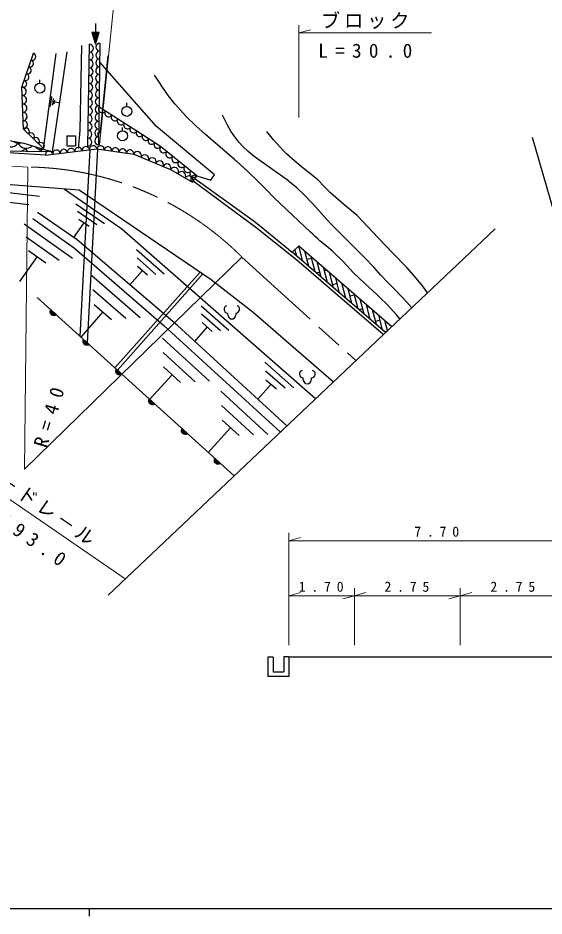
# Model space of a CAD drawing. Units: millimetres, scale not verified, with parts at other scales. Extents: x 40000 to 680000, y 20000 to 380000.
# Drawn here: x 258762 to 327063, y 204000 to 320632 of the extents above; entities that cross this region are included whole.
import ezdxf

# ---------------------------------------------------------------- set-up
doc = ezdxf.new("R2010")
doc.units = ezdxf.units.MM
doc.header["$LTSCALE"] = 1000
doc.linetypes.add('CHAIN', pattern=[18.5, 12, -1.5, 3.5, -1.5])
for name, color, linetype, lineweight in [('M-BGD', 7, 'Continuous', 25), ('M-BMK', 2, 'CHAIN', 13), ('M-BMK-HTXT', 7, 'Continuous', 13), ('M-BMK-OTRS', 5, 'Continuous', 25), ('M-OTRS', 6, 'Continuous', 25), ('M-STR-HTXT', 7, 'Continuous', 13), ('M-STR-STR3', 7, 'Continuous', 25), ('M-TTL-BAND', 7, 'Continuous', 25)]:
    doc.layers.add(name, color=color, linetype=linetype, lineweight=lineweight)
doc.styles.add('ＭＳ ゴシック', font='')
doc.styles.get('ＭＳ ゴシック').set_extended_font_data('MS Gothic')

msp = doc.modelspace()

# ---------------------------------------------------------------- linework, layer by layer
at = {"layer": 'M-BGD'}
for p, q in [((268812, 319930), (268812, 317226)), ((269406, 317347), (269226, 304175)), ((265104, 316230), (263223, 303239)), ((267832, 303995), (268057, 317213)), ((262056, 303594), (263737, 316014)), ((261609, 312171), (261609, 312613)), ((262998, 309137), (263172, 310425)), ((263350, 310191), (263232, 309315)), ((263466, 309493), (263529, 309957)), ((263497, 309725), (264167, 309635)), ((272891, 309147), (272891, 309589)), ((272338, 305980), (272338, 306422)), ((265092, 305330), (266211, 305330)), ((266211, 305330), (266212, 304021)), ((268080, 303504), (266806, 279324)), ((269087, 303604), (267762, 278459)), ((253631, 298410), (261577, 297483)), ((260158, 296360), (254754, 296991)), ((266287, 296499), (269989, 293941)), ((268988, 293758), (266470, 295497)), ((267320, 294035), (265990, 292110)), ((266653, 294495), (267986, 293575)), ((259546, 293887), (265824, 289429)), ((264106, 289138), (259837, 292169)), ((260128, 290452), (262388, 288847)), ((274147, 290569), (277756, 287405)), ((261258, 289649), (258940, 286385)), ((276672, 287333), (274218, 289485)), ((274289, 288401), (275589, 287262)), ((268366, 287185), (274640, 281751)), ((271345, 275214), (282407, 287637)), ((282783, 287381), (271679, 274911)), ((274939, 287832), (273293, 285955)), ((272767, 281617), (268500, 285312)), ((268635, 283439), (270894, 281482)), ((269764, 282461), (266939, 279198)), ((282540, 283237), (286149, 280073)), ((285065, 280001), (282611, 282153)), ((283332, 280500), (281686, 278623)), ((282682, 281069), (283982, 279930)), ((277509, 279057), (283634, 273455)), ((281757, 273371), (277593, 277181)), ((277676, 275305), (279881, 273288)), ((290805, 275911), (294565, 272615)), ((278779, 274296), (275866, 271112)), ((293436, 272541), (290879, 274782)), ((291630, 273060), (289916, 271105)), ((290953, 273653), (292307, 272466)), ((285099, 272159), (291223, 266557)), ((289347, 266473), (285182, 270283)), ((285266, 268406), (287470, 266390)), ((286368, 267398), (283455, 264213)), ((291216, 237630), (291216, 235108)), ((291915, 237630), (291216, 237630)), ((293296, 237665), (293296, 235697)), ((293943, 237665), (293296, 237665)), ((293943, 237665), (332443, 237665))]:
    msp.add_line(p, q, dxfattribs=at)
for points in [[(268812, 317226), (269292, 318726), (268332, 318726)], [(268812, 317406), (269202, 318666), (268422, 318666)], [(268812, 317586), (269112, 318606), (268512, 318606)], [(268812, 317766), (269022, 318546), (268602, 318546)], [(268812, 317946), (268932, 318486), (268692, 318486)], [(268812, 318186), (268842, 318426), (268782, 318426)]]:
    msp.add_lwpolyline(points, close=True, dxfattribs=at)
for points in [[(267007, 317038), (266792, 305997), (266576, 303695)], [(262070, 303697), (259461, 306203), (259281, 311643), (260765, 316048)], [(269247, 305721), (269484, 305853), (270476, 315717)], [(281971, 300118), (283801, 299549), (284284, 300263), (276760, 306555), (269372, 314882)], [(308345, 281551), (307954, 282029), (307540, 282518), (306695, 283423), (305806, 284286), (305580, 284498), (305307, 284751), (303829, 286104), (302328, 287547), (301007, 288950), (299640, 290301), (299582, 290352), (298810, 290989), (298006, 291653), (297678, 291949), (297343, 292264), (297058, 292537), (296762, 292822), (294402, 295016), (291973, 297322), (290944, 298381), (289872, 299480), (288548, 300752), (287181, 301980), (287061, 302085), (286880, 302242), (285004, 303861), (283053, 305551), (281842, 306644), (280593, 307855), (279849, 308644), (279140, 309464), (278316, 310527), (277539, 311628), (277038, 312376), (276493, 313204)], [(281419, 299289), (281971, 300118), (277276, 303930), (274182, 305937), (269293, 309059)], [(309884, 283008), (309243, 283722), (308566, 284454), (307690, 285348), (306779, 286277), (305882, 287249), (304956, 288266), (303776, 289495), (302526, 290752), (301643, 291643), (300720, 292565), (300110, 293165), (299486, 293799), (298840, 294507), (298179, 295254), (297066, 296485), (295826, 297757), (294959, 298562), (294054, 299321), (293961, 299394), (293868, 299466), (291694, 301030), (289417, 302658), (288658, 303286), (287942, 303959), (287419, 304522), (286900, 305176), (286413, 305916), (285979, 306691), (285661, 307317), (285326, 308008)], [(239989, 306673), (253878, 305391), (259542, 304357), (263223, 303239), (252946, 303384)], [(311929, 284944), (311524, 285487), (311096, 286047), (310215, 287124), (309253, 288205), (307428, 290104), (305522, 292072), (304200, 293525), (302838, 294934), (302781, 294988), (301084, 296427), (299328, 297937), (298521, 298752), (297674, 299591), (296773, 300366), (295804, 301138), (294692, 302042), (293621, 302992), (293223, 303379), (292783, 303835), (291933, 304820), (291092, 305885)], [(265092, 305330), (265092, 304022), (266212, 304021)], [(306187, 279508), (294949, 289174), (289626, 293433), (281507, 299421)], [(264823, 298381), (272268, 293238), (297408, 271198)], [(293662, 267652), (279471, 280683), (266445, 291798), (261298, 295360)], [(260708, 294576), (266092, 290753), (277692, 280706), (292827, 266861)], [(285843, 283258), (285683, 283178), (285563, 283058), (285523, 282898), (285523, 282738), (285563, 282578), (285683, 282418), (285803, 282338), (285963, 282298), (285963, 282178), (286003, 281978), (286083, 281818), (286163, 281698), (286323, 281578), (286523, 281538), (286723, 281578), (286883, 281698), (286963, 281818), (287043, 281978), (287083, 282178), (287083, 282298), (287243, 282338), (287363, 282418), (287483, 282578), (287523, 282738), (287523, 282898), (287483, 283058), (287363, 283178), (287203, 283258)], [(295647, 274841), (295487, 274761), (295367, 274641), (295326, 274481), (295327, 274321), (295366, 274161), (295486, 274001), (295606, 273921), (295766, 273881), (295767, 273761), (295806, 273561), (295887, 273401), (295967, 273281), (296127, 273161), (296326, 273121), (296526, 273161), (296687, 273281), (296767, 273401), (296847, 273561), (296886, 273761), (296887, 273881), (297046, 273921), (297167, 274001), (297287, 274161), (297327, 274321), (297327, 274481), (297286, 274641), (297166, 274761), (297006, 274841)], [(293943, 237665), (293943, 235108), (291216, 235108)], [(291915, 237630), (291915, 235697), (293296, 235697)]]:
    msp.add_lwpolyline(points, dxfattribs=at)
for centre in [(261609, 311525), (272891, 308501), (272338, 305334)]:
    msp.add_circle(centre, 646, dxfattribs=at)
for centre, radius, start, end in [((269399, 316841), 507, 89.21786, 269.21785), ((268031, 315688), 508, 269.0257, 89.02567), ((268049, 316704), 508, 269.0257, 89.02567), ((269385, 315828), 507, 89.21786, 269.21785), ((260320, 314727), 465, 251.38983, 71.38983), ((260616, 315608), 465, 251.38983, 71.38983), ((268014, 314671), 508, 269.0257, 89.02567), ((269371, 314814), 507, 89.21786, 269.21785), ((260023, 313846), 465, 251.38983, 71.38983), ((267997, 313654), 508, 269.0257, 89.02567), ((269358, 313801), 507, 89.21786, 269.21785), ((259726, 312964), 465, 251.38983, 71.38983), ((267979, 312637), 508, 269.0257, 89.02567), ((269344, 312788), 507, 89.21786, 269.21785), ((259429, 312083), 465, 251.38983, 71.38983), ((259299, 311099), 544, 271.89337, 91.8934), ((267962, 311621), 508, 269.0257, 89.02567), ((269330, 311775), 507, 89.21786, 269.21785), ((259335, 310011), 544, 271.89337, 91.8934), ((267945, 310604), 508, 269.0257, 89.02567), ((269302, 309748), 507, 89.21786, 269.21785), ((269316, 310761), 507, 89.21786, 269.21785), ((259371, 308923), 544, 271.89337, 91.8934), ((267910, 308571), 508, 269.0257, 89.02567), ((267928, 309587), 508, 269.0257, 89.02567), ((269288, 308735), 507, 89.21786, 269.21785), ((259407, 307835), 544, 271.89337, 91.8934), ((267893, 307554), 508, 269.0257, 89.02567), ((269275, 307722), 507, 89.21786, 269.21785), ((269700, 308799), 484, 147.43567, 327.43567), ((270515, 308279), 484, 147.43567, 327.43567), ((271330, 307758), 484, 147.43567, 327.43567), ((259443, 306747), 544, 271.89337, 91.8934), ((267876, 306537), 508, 269.0257, 89.02567), ((269261, 306708), 507, 89.21786, 269.21785), ((272145, 307238), 483, 147.43567, 327.43567), ((272960, 306718), 484, 147.43567, 327.43567), ((259787, 305890), 452, 316.14575, 136.14575), ((260439, 305263), 452, 316.14575, 136.14575), ((267858, 305520), 508, 269.0257, 89.02567), ((269247, 305695), 507, 89.21786, 269.21785), ((273775, 306197), 484, 147.43567, 327.43567), ((274569, 305686), 461, 147.02411, 327.02411), ((257849, 305053), 1160, 205.52748, 323.92942), ((258893, 305525), 1160, 232.51945, 286.78741), ((261091, 304636), 452, 316.14575, 136.14575), ((261744, 304010), 452, 316.14575, 136.14575), ((267841, 304504), 508, 269.0257, 89.02567), ((269233, 304682), 507, 89.21786, 269.21785), ((275342, 305184), 461, 147.02411, 327.02411), ((276116, 304682), 461, 147.02411, 327.02411), ((276889, 304181), 461, 147.02411, 327.02411), ((259833, 304870), 1160, 205.52748, 313.38747), ((258789, 304398), 1160, 288.26462, 323.92942), ((260773, 304215), 1160, 205.52748, 233.4202), ((261817, 304687), 1160, 220.44002, 285.77486), ((260773, 304215), 1160, 304.97173, 323.92942), ((262757, 304032), 1160, 205.52748, 221.84412), ((262803, 302867), 480, 6.88171, 186.88171), ((263757, 302982), 480, 6.88171, 186.88171), ((264710, 303097), 480, 6.88171, 186.88171), ((265664, 303212), 480, 6.88171, 186.88171), ((266618, 303328), 480, 6.88171, 186.88171), ((267571, 303443), 480, 6.88171, 186.88171), ((268525, 303558), 480, 6.88171, 186.88171), ((269480, 303549), 483, 352.06281, 172.06281), ((270438, 303415), 483, 352.06281, 172.06281), ((271396, 303281), 483, 352.06281, 172.06281), ((272353, 303148), 483, 352.06281, 172.06281), ((273311, 303015), 483, 352.06281, 172.06281), ((274269, 302750), 519, 337.53049, 157.53049), ((277667, 303612), 504, 140.93152, 320.93153), ((278450, 302977), 504, 140.93152, 320.93153), ((275228, 302353), 519, 337.53049, 157.53049), ((276186, 301956), 519, 337.53049, 157.53049), ((277145, 301560), 519, 337.53049, 157.53049), ((279232, 302342), 504, 140.93152, 320.93153), ((278104, 301163), 519, 337.53049, 157.53049), ((279056, 300686), 549, 329.42078, 149.42078), ((280015, 301706), 504, 140.93152, 320.93153), ((280797, 301071), 504, 140.93152, 320.93153), ((280001, 300127), 549, 329.42078, 149.42078), ((280946, 299569), 549, 329.42078, 149.42078), ((281580, 300436), 504, 140.93152, 320.93153), ((281695, 299704), 498, 56.30994, 236.30994)]:
    msp.add_arc(centre, radius, start, end, dxfattribs=at)
at = {"layer": 'M-BMK'}
for p, q in [((257973, 301386), (260041, 301275)), ((287841, 289576), (302619, 276131))]:
    msp.add_line(p, q, dxfattribs=at)
msp.add_arc((259572, 261277), 40000, 45.02994, 89.32782, dxfattribs=at)
at = {"layer": 'M-BMK-HTXT'}
for radius in [31.3, 25, 18.8, 12.5, 6.3]:
    msp.add_circle((302619, 276131), radius, dxfattribs=at)
at = {"layer": 'M-BMK-OTRS'}
for p, q in [((262327, 302810), (252946, 303384)), ((306482, 279788), (294360, 290213))]:
    msp.add_line(p, q, dxfattribs=at)
for points in [[(262327, 302810), (269002, 303615), (273790, 302948), (278583, 300965), (281419, 299289)], [(237135, 300618), (266712, 298310), (283828, 286671), (289301, 282420), (299722, 273389)], [(281745, 299779), (289611, 294131), (294360, 290213)]]:
    msp.add_lwpolyline(points, dxfattribs=at)
at = {"layer": 'M-OTRS'}
for p, q in [((342942, 244866), (325561, 305105)), ((270457, 245685), (320705, 293251))]:
    msp.add_line(p, q, dxfattribs=at)
at = {"layer": 'M-STR-HTXT'}
for p, q in [((295223, 307686), (295223, 319689)), ((295223, 318689), (296723, 319109)), ((295223, 318689), (312464, 318689)), ((269355, 304162), (269089, 305697)), ((248255, 264583), (272679, 247788)), ((293943, 239165), (293943, 253745)), ((293943, 252745), (295443, 253165)), ((293943, 252745), (332443, 252745)), ((293943, 239165), (293943, 246594)), ((302443, 246594), (302443, 239165)), ((316193, 246594), (316193, 239165)), ((293943, 245594), (295443, 246014)), ((293943, 245594), (302443, 245594)), ((302443, 245594), (300943, 245174)), ((302443, 245594), (303943, 246014)), ((302443, 245594), (316193, 245594)), ((316193, 245594), (314693, 245174)), ((316193, 245594), (317693, 246014)), ((316193, 245594), (329943, 245594))]:
    msp.add_line(p, q, dxfattribs=at)
for points in [[(269355, 304162), (272221, 332289), (307033, 332289)], [(260041, 301275), (259630, 262047), (287841, 289576)]]:
    msp.add_lwpolyline(points, dxfattribs=at)
at = {"layer": 'M-STR-STR3'}
for p, q in [((294360, 290213), (295223, 291048)), ((294950, 289706), (294727, 290568)), ((295746, 289021), (295223, 291048)), ((296542, 288336), (296022, 290354)), ((296885, 289411), (296304, 289261)), ((297339, 287651), (296820, 289660)), ((298135, 286966), (297619, 288966)), ((298932, 286281), (298418, 288272)), ((297965, 287624), (297507, 287506)), ((298889, 287863), (298546, 287774)), ((299728, 285596), (299217, 287578)), ((300208, 286138), (299627, 285988)), ((300525, 284911), (300015, 286884)), ((301321, 284226), (300814, 286190)), ((302118, 283541), (301613, 285496)), ((302451, 284651), (301870, 284501)), ((302914, 282856), (302412, 284802)), ((286835, 261189), (261259, 284346)), ((301289, 284351), (301202, 284329)), ((303711, 282171), (303211, 284108)), ((262958, 282565), (263581, 282001)), ((263496, 281997), (262962, 282480)), ((262966, 282396), (263411, 281993)), ((263636, 282032), (262983, 282623)), ((263297, 282015), (263000, 282284)), ((263009, 282681), (263691, 282063)), ((303532, 282865), (303049, 282740)), ((304507, 281486), (304009, 283414)), ((304388, 283085), (304113, 283014)), ((305304, 280802), (304808, 282720)), ((305774, 281378), (305193, 281228)), ((306100, 280116), (305607, 282026)), ((306741, 280033), (306406, 281332)), ((307239, 280504), (307205, 280639)), ((267898, 278173), (267246, 278763)), ((267272, 278821), (267954, 278204)), ((267221, 278706), (267843, 278142)), ((267759, 278137), (267225, 278621)), ((267229, 278536), (267674, 278133)), ((267559, 278156), (267263, 278424)), ((271483, 274846), (272106, 274282)), ((272021, 274278), (271488, 274761)), ((271492, 274676), (271937, 274274)), ((272161, 274313), (271509, 274904)), ((271822, 274296), (271526, 274565)), ((271534, 274962), (272216, 274344)), ((275746, 270986), (276369, 270423)), ((276284, 270418), (275750, 270902)), ((275755, 270817), (276199, 270414)), ((276424, 270454), (275772, 271044)), ((276085, 270437), (275788, 270705)), ((275797, 271102), (276479, 270485)), ((280009, 267127), (280632, 266563)), ((280687, 266594), (280034, 267185)), ((280060, 267243), (280742, 266625)), ((280547, 266559), (280013, 267042)), ((280017, 266957), (280462, 266555)), ((280348, 266577), (280051, 266846)), ((284272, 263267), (284894, 262704)), ((284809, 262699), (284276, 263183)), ((284280, 263098), (284725, 262695)), ((284949, 262735), (284297, 263325)), ((284610, 262718), (284314, 262986)), ((284322, 263383), (285005, 262766))]:
    msp.add_line(p, q, dxfattribs=at)
msp.add_lwpolyline([(295223, 291048), (307297, 280559), (306482, 279788)], dxfattribs=at)
for points in [[(263761, 282081), (263651, 282019), (263539, 281985), (263398, 281978), (263283, 282001), (263168, 282051), (263049, 282159), (262987, 282269), (262953, 282381), (262946, 282522), (262969, 282636), (263020, 282752)], [(268024, 278221), (267913, 278159), (267802, 278125), (267661, 278118), (267546, 278141), (267430, 278192), (267312, 278299), (267250, 278410), (267216, 278521), (267209, 278662), (267231, 278777), (267282, 278893)], [(272286, 274362), (272176, 274300), (272064, 274266), (271923, 274259), (271809, 274282), (271693, 274332), (271574, 274440), (271512, 274550), (271478, 274662), (271471, 274803), (271494, 274917), (271545, 275033)], [(276549, 270502), (276439, 270440), (276327, 270406), (276186, 270399), (276071, 270422), (275956, 270473), (275837, 270580), (275775, 270691), (275741, 270802), (275734, 270943), (275757, 271058), (275808, 271173)], [(280812, 266643), (280702, 266581), (280590, 266547), (280449, 266540), (280334, 266563), (280218, 266613), (280100, 266721), (280038, 266831), (280004, 266943), (279997, 267084), (280020, 267198), (280070, 267314)], [(285074, 262783), (284964, 262721), (284853, 262687), (284711, 262680), (284597, 262703), (284481, 262754), (284363, 262861), (284300, 262971), (284267, 263083), (284260, 263224), (284282, 263339), (284333, 263455)]]:
    msp.add_lwpolyline(points, close=True, dxfattribs=at)
at = {"layer": 'M-TTL-BAND'}
for p, q in [((40000, 205000), (579000, 205000)), ((268000, 205000), (268000, 204000))]:
    msp.add_line(p, q, dxfattribs=at)

# ---------------------------------------------------------------- texts
at = {"layer": 'M-STR-HTXT', "attachment_point": 7, "style": 'ＭＳ ゴシック'}
for s, insert, char_height in [('\\T1.2;ブロック', (298093, 319189), 1833), ('\\T1.76;L=30.0', (297739, 315440), 1833), ('\\T1.83;7.70', (310218, 253245), 1320), ('\\T1.83;1.70', (295218, 246094), 1320), ('\\T1.83;2.75', (306343, 246094), 1320), ('\\T1.83;2.75', (320093, 246094), 1320)]:
    msp.add_mtext(s, dxfattribs=dict(at, insert=insert, char_height=char_height))
at = {"layer": 'M-STR-HTXT', "char_height": 1833, "attachment_point": 7, "style": 'ＭＳ ゴシック'}
for s, insert, rotation in [('\\T1.8;R=40', (262533, 264676), 73.1), ('\\T1.2;ガ－ドレ－ル', (253512, 261825), 325.5), ('\\T1.72;L=193.0', (252623, 257403), 324.9)]:
    msp.add_mtext(s, dxfattribs=dict(at, insert=insert, rotation=rotation))

doc.saveas('drawing.dxf')
